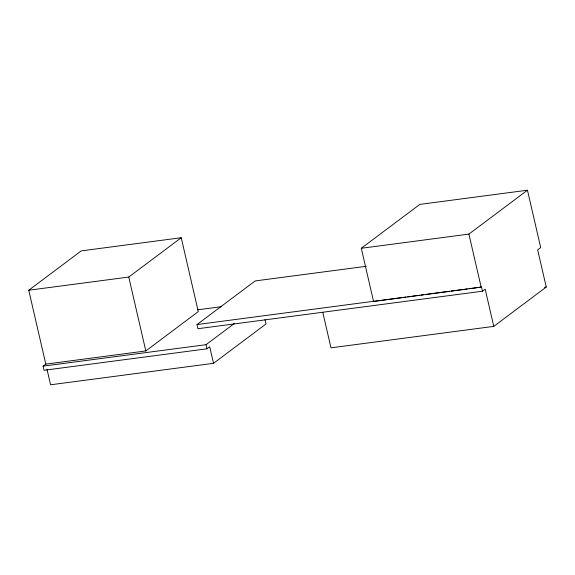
<?xml version="1.0" encoding="UTF-8"?>
<svg xmlns="http://www.w3.org/2000/svg" width="575" height="575" viewBox="0 0 575 575"><rect width="100%" height="100%" fill="white"/><g stroke="black" fill="none" stroke-linecap="round" stroke-linejoin="round"><path stroke-width="0.86" d="M45.806 364.119L28.75 290.231L81.226 250.894L181.233 237.719L198.296 311.607L145.82 350.937L45.806 364.119L43.103 366.146L44.059 370.278L207.007 348.802L209.71 346.775L213.526 363.314L50.578 384.79L46.963 369.121M28.75 290.231L128.764 277.049L181.233 237.719M322.798 312.362L330.984 347.832L493.774 326.377L485.185 289.175L482.482 291.202L197.937 328.706L196.981 324.566L255.192 280.931L366.325 266.29M43.103 366.146L206.058 344.669L234.636 323.251M482.482 291.202L481.534 287.069L373.57 301.501L361.287 248.285L419.836 204.398L527.455 190.21L540.701 247.566L537.661 249.845L546.25 287.047L493.774 326.377M213.526 363.314L266.002 323.977L264.996 319.628M361.287 248.285L468.912 234.097L527.455 190.21M197.484 309.839L221.526 306.669M196.981 324.566L380.132 300.43M381.915 300.2L401.479 297.62M403.262 297.383L405.928 297.031M407.704 296.801L410.378 296.448M412.153 296.211L419.268 295.277M421.051 295.04L423.717 294.688M425.493 294.45L449.513 291.288M451.289 291.058L453.955 290.706M455.738 290.468L462.853 289.534M464.629 289.297L467.302 288.945M469.078 288.707L476.193 287.773M477.976 287.536L481.534 287.069M544.467 287.277L546.25 287.047M468.912 234.097L481.196 287.32M206.058 344.669L207.007 348.802M128.764 277.049L145.82 350.937"/></g></svg>
